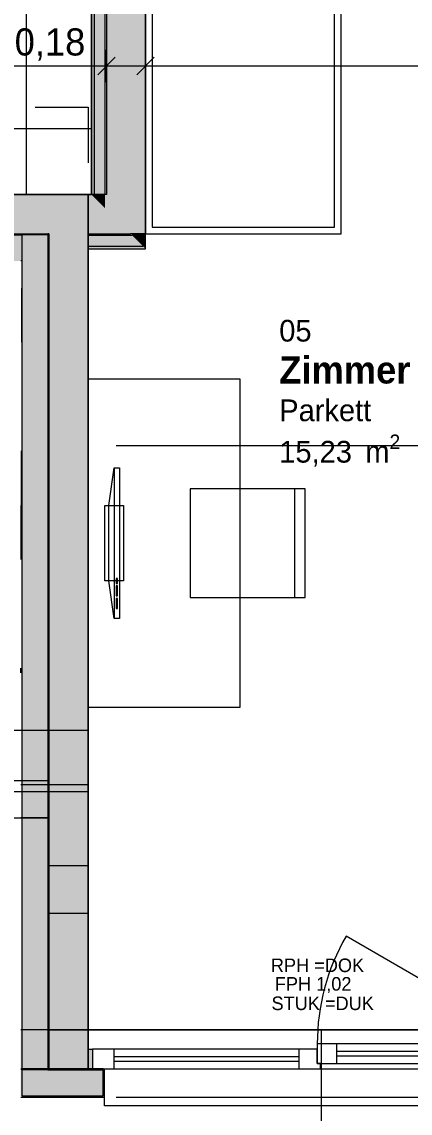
# Model space of a CAD drawing. Header units: metres. Extents: x -3 to 171, y -23 to 41.
# Drawn here: x 6.26 to 8.05, y -15.07 to -10.05 of the extents above; entities that cross this region are included whole.
import ezdxf

# ---------------------------------------------------------------- set-up
doc = ezdxf.new("R2010")
doc.units = ezdxf.units.M
doc.header["$MEASUREMENT"] = 0
for name, pattern in [('Achse', [0.004, 0.002, -0.001, 0, -0.001]), ('Baufluchtlinie', [0.013, 0.008, -0.005]), ('Strichlinie eng', [0.002, 0.0015, -0.0005]), ('Untersicht', [0.001, 0.0005, -0.0005])]:
    doc.linetypes.add(name, pattern=pattern)
for name, color, linetype in [('5._2.DG PP STG1_1_000 Achsraster', 7, 'Continuous'), ('5._2.DG PP STG1_1_110 Wand Aussen', 7, 'Continuous'), ('5._2.DG PP STG1_1_120 Wand Innen tragend', 7, 'Continuous'), ('5._2.DG PP STG1_1_210 Decke', 7, 'Continuous'), ('5._2.DG PP STG1_1_220 Bodenaufbau', 7, 'Continuous'), ('5._2.DG PP STG1_1_221 Bodenaufbau - Abdichtung', 7, 'Continuous'), ('5._2.DG PP STG1_1_230 Decke abgehaengt', 7, 'Continuous'), ('5._2.DG PP STG1_1_310 Dachkonstruktion massiv', 7, 'Continuous'), ('5._2.DG PP STG1_1_510 Möblierung', 7, 'Continuous'), ('5._2.DG PP STG1_1_530 Küche', 7, 'Continuous'), ('5._2.DG PP STG1_1_810 Raum', 7, 'Continuous'), ('5._2.DG PP STG1_1_950 Polierplan Bemaßung', 7, 'Continuous'), ('5._2.DG PP STG1_1_Neubau_840 Baulinien', 7, 'Continuous')]:
    doc.layers.add(name, color=color, linetype=linetype)
doc.styles.add('ERSTELLTER_STIL_2', font='')
doc.styles.add('ERSTELLTER_STIL_6', font='')
doc.styles.get('ERSTELLTER_STIL_2').set_extended_font_data('Eurostile')
doc.styles.get('ERSTELLTER_STIL_6').set_extended_font_data('Eurostile', bold=True)

msp = doc.modelspace()

# ---------------------------------------------------------------- hatches: boundary and pattern name
at = {"layer": '5._2.DG PP STG1_1_110 Wand Aussen', "linetype": 'Continuous', "lineweight": 13, "true_color": 0x3f7f02}
for points in [[(5.8694, -10.935), (5.8494, -10.935), (5.8494, -11.025), (6.39, -11.025), (6.39, -10.845), (5.8694, -10.845)], [(6.39, -10.845), (6.39, -11.025), (6.57, -10.845)], [(6.39, -11.025), (6.57, -11.025), (6.57, -10.845)], [(6.57, -14.69), (6.57, -11.025), (6.39, -11.025), (6.39, -14.69)], [(6.265, -14.87), (6.265, -14.69), (6.26, -14.69), (6.26, -14.87)], [(6.385, -14.87), (6.385, -14.69), (6.265, -14.69), (6.265, -14.87)], [(6.39, -14.87), (6.39, -14.69), (6.385, -14.69), (6.385, -14.87)], [(6.39, -14.69), (6.39, -14.87), (6.57, -14.69)], [(6.39, -14.69), (6.39, -14.87), (6.57, -14.69)], [(6.57, -14.69), (6.39, -14.87), (6.57, -14.87)]]:
    msp.add_hatch(color=76, dxfattribs=at).paths.add_polyline_path(points)
at = {"layer": '5._2.DG PP STG1_1_110 Wand Aussen', "linetype": 'Continuous', "lineweight": 13, "true_color": 0xff6400}
for points in [[(5.8444, -11.15), (6.265, -11.15), (6.265, -11.03), (5.8444, -11.03)], [(6.265, -11.03), (6.265, -11.15), (6.385, -11.03)], [(6.265, -11.15), (6.385, -11.15), (6.385, -11.03)], [(6.265, -11.15), (6.265, -14.875), (6.385, -14.875), (6.385, -11.15)], [(6.59, -14.87), (6.59, -14.78), (6.57, -14.78), (6.57, -14.87)], [(6.26, -14.875), (6.26, -14.995), (6.265, -14.995), (6.265, -14.875)], [(6.385, -14.875), (6.265, -14.875), (6.265, -14.995)], [(6.385, -14.875), (6.265, -14.875), (6.265, -14.995)], [(6.385, -14.875), (6.265, -14.995), (6.385, -14.995)], [(6.385, -14.875), (6.385, -14.995), (6.64, -14.995), (6.64, -14.875)]]:
    msp.add_hatch(color=30, dxfattribs=at).paths.add_polyline_path(points)
at = {"layer": '5._2.DG PP STG1_1_110 Wand Aussen', "linetype": 'Continuous', "lineweight": 0, "true_color": 0x373737}
for points in [[(5.8494, -11.03), (6.385, -11.03), (6.385, -11.025), (5.8494, -11.025)], [(6.385, -11.025), (6.385, -11.03), (6.39, -11.025)], [(6.385, -11.03), (6.39, -11.03), (6.39, -11.025)], [(6.39, -14.87), (6.39, -11.03), (6.385, -11.03), (6.385, -14.87)], [(6.265, -14.875), (6.265, -14.87), (6.26, -14.87), (6.26, -14.875)], [(6.385, -14.875), (6.385, -14.87), (6.265, -14.87), (6.265, -14.875)], [(6.39, -14.87), (6.385, -14.87), (6.385, -14.875)], [(6.385, -14.87), (6.385, -14.875), (6.39, -14.87)], [(6.39, -14.87), (6.385, -14.875), (6.39, -14.875)], [(6.39, -14.875), (6.64, -14.875), (6.64, -14.87), (6.39, -14.87)]]:
    msp.add_hatch(color=250, dxfattribs=at).paths.add_polyline_path(points)
at = {"layer": '5._2.DG PP STG1_1_120 Wand Innen tragend', "linetype": 'Continuous', "lineweight": 13, "true_color": 0x3f7f02}
for points in [[(6.835, -10.845), (6.835, -7.195), (6.6771, -7.195), (6.655, -7.2118), (6.655, -10.845)], [(6.655, -10.915), (6.585, -10.845), (6.57, -10.845), (6.57, -11.025), (6.655, -11.025)], [(6.585, -10.845), (6.5975, -10.8575), (6.5975, -10.845)], [(6.5975, -10.845), (6.5975, -10.8575), (6.6475, -10.9075), (6.6475, -10.845)], [(6.6475, -10.845), (6.6475, -10.9075), (6.655, -10.915), (6.655, -10.845)], [(6.835, -11.025), (6.835, -10.845), (6.655, -10.845), (6.655, -10.915), (6.765, -11.025)], [(6.655, -11.025), (6.765, -11.025), (6.655, -10.915)]]:
    msp.add_hatch(color=76, dxfattribs=at).paths.add_polyline_path(points)
at = {"layer": '5._2.DG PP STG1_1_120 Wand Innen tragend', "linetype": 'Continuous', "lineweight": 13, "true_color": 0xfb02fe}
for points in [[(6.5975, -10.845), (6.5975, -7.265), (6.585, -7.265), (6.585, -10.845)], [(6.57, -11.095), (6.835, -11.095), (6.8225, -11.0825), (6.57, -11.0825)], [(6.835, -11.0825), (6.8225, -11.0825), (6.835, -11.095)]]:
    msp.add_hatch(color=6, dxfattribs=at).paths.add_polyline_path(points)
at = {"layer": '5._2.DG PP STG1_1_120 Wand Innen tragend', "linetype": 'Continuous', "lineweight": 13, "true_color": 0xffaa00}
for points in [[(6.6475, -10.845), (6.6475, -7.2525), (6.6014, -7.2525), (6.5975, -7.2555), (6.5975, -10.845)], [(6.57, -11.0825), (6.8225, -11.0825), (6.7725, -11.0325), (6.57, -11.0325)], [(6.835, -11.0825), (6.835, -11.0325), (6.7725, -11.0325), (6.8225, -11.0825)]]:
    msp.add_hatch(color=40, dxfattribs=at).paths.add_polyline_path(points)

# ---------------------------------------------------------------- linework, layer by layer
at = {"layer": '5._2.DG PP STG1_1_000 Achsraster', "color": 5, "linetype": 'Achse', "lineweight": 0, "ltscale": 1000}
for p, q in [((-1.5, -12), (21, -12)), ((-1.5, -15), (21, -15))]:
    msp.add_line(p, q, dxfattribs=at)
at = {"layer": '5._2.DG PP STG1_1_110 Wand Aussen', "color": 7, "linetype": 'Continuous', "lineweight": 18, "ltscale": 1000}
for p, q in [((5.8494, -11.025), (6.385, -11.025)), ((6.39, -11.025), (6.385, -11.025)), ((6.39, -11.025), (6.385, -11.025)), ((6.39, -11.025), (6.39, -14.69)), ((6.385, -14.69), (6.265, -14.69)), ((6.385, -14.69), (6.265, -14.69)), ((6.39, -14.69), (6.385, -14.69)), ((6.39, -14.69), (6.385, -14.69)), ((6.57, -14.69), (6.39, -14.69)), ((6.39, -14.69), (6.39, -14.87)), ((6.39, -14.69), (6.39, -14.87)), ((6.57, -14.69), (6.39, -14.69)), ((6.57, -14.78), (6.57, -14.69)), ((6.57, -14.78), (6.57, -14.69)), ((6.57, -14.87), (6.57, -14.78)), ((6.57, -14.87), (6.57, -14.78)), ((6.57, -14.87), (6.57, -14.78)), ((6.385, -14.87), (6.265, -14.87)), ((6.39, -14.87), (6.385, -14.87)), ((6.39, -14.87), (6.57, -14.87))]:
    msp.add_line(p, q, dxfattribs=at)
at = {"layer": '5._2.DG PP STG1_1_110 Wand Aussen', "color": 7, "linetype": 'Continuous', "lineweight": 13, "ltscale": 1000}
for p, q in [((5.8494, -11.03), (6.265, -11.03)), ((6.385, -11.03), (6.265, -11.03)), ((6.385, -11.03), (6.265, -11.03)), ((6.385, -11.03), (6.385, -14.87)), ((6.265, -11.15), (6.26, -11.15)), ((6.265, -11.15), (6.26, -11.15)), ((6.265, -11.15), (6.265, -14.875)), ((8.72, -14.69), (6.57, -14.69)), ((6.57, -14.69), (6.57, -14.69)), ((7.645, -15.3891), (7.645, -14.69)), ((7.715, -14.755), (7.625, -14.755)), ((7.625, -14.755), (7.625, -14.845)), ((8.525, -14.755), (7.715, -14.755)), ((7.715, -14.845), (7.715, -14.755)), ((6.69, -14.78), (6.59, -14.78)), ((6.59, -14.78), (6.59, -14.87)), ((7.54, -14.78), (6.69, -14.78)), ((6.69, -14.87), (6.69, -14.78)), ((7.54, -14.815), (6.69, -14.815)), ((7.59, -14.78), (7.54, -14.78)), ((7.54, -14.78), (7.54, -14.87)), ((7.625, -14.78), (7.59, -14.78)), ((7.625, -14.845), (7.625, -14.78)), ((8.525, -14.79), (7.715, -14.79)), ((7.715, -14.81), (8.525, -14.81)), ((6.385, -14.87), (6.385, -14.875)), ((6.385, -14.87), (6.385, -14.875)), ((6.64, -14.87), (6.57, -14.87)), ((6.64, -14.87), (6.57, -14.87)), ((6.64, -14.87), (6.57, -14.87)), ((6.59, -14.87), (6.69, -14.87)), ((6.64, -14.87), (6.645, -14.87)), ((6.64, -14.995), (6.64, -14.87)), ((6.64, -14.87), (6.645, -14.87)), ((6.64, -14.87), (6.645, -14.87)), ((6.645, -14.875), (6.645, -14.87)), ((6.645, -14.875), (6.645, -14.87)), ((6.69, -14.835), (7.54, -14.835)), ((6.69, -14.87), (7.54, -14.87)), ((7.54, -14.87), (7.59, -14.87)), ((7.59, -14.87), (7.64, -14.87)), ((7.64, -14.845), (7.625, -14.845)), ((7.625, -14.845), (7.715, -14.845)), ((7.64, -14.87), (7.64, -14.845)), ((7.64, -14.87), (8.6, -14.87)), ((7.715, -14.845), (8.525, -14.845)), ((6.385, -14.875), (6.265, -14.875)), ((6.265, -14.875), (6.265, -14.995)), ((6.265, -14.875), (6.265, -14.995)), ((6.385, -14.875), (6.39, -14.875)), ((6.39, -14.875), (6.64, -14.875)), ((6.645, -14.995), (6.645, -14.875)), ((6.645, -14.995), (6.645, -14.875)), ((6.265, -14.995), (6.385, -14.995)), ((6.385, -14.995), (6.64, -14.995)), ((6.64, -15), (6.645, -15)), ((6.645, -15), (6.645, -14.995)), ((6.645, -15), (6.645, -14.995)), ((6.645, -15.04), (6.645, -15)), ((8.645, -15.04), (6.645, -15.04))]:
    msp.add_line(p, q, dxfattribs=at)
at = {"layer": '5._2.DG PP STG1_1_110 Wand Aussen', "color": 8, "linetype": 'Strichlinie eng', "lineweight": 0, "ltscale": 1000}
msp.add_line((8.615, -14.755), (7.7576, -14.26), dxfattribs=at)
at = {"layer": '5._2.DG PP STG1_1_110 Wand Aussen', "color": 7, "linetype": 'Continuous', "lineweight": 18, "ltscale": 1000, "flags": 128}
for points in [[(6.39, -10.845), (5.8694, -10.845)], [(6.57, -10.845), (6.39, -10.845)], [(6.57, -14.69), (6.57, -10.845)]]:
    msp.add_lwpolyline(points, dxfattribs=at)
at = {"layer": '5._2.DG PP STG1_1_110 Wand Aussen', "color": 8, "linetype": 'Untersicht', "lineweight": 13, "ltscale": 1000, "flags": 128}
for points in [[(6.26, -13.5605), (6.265, -13.5605)], [(6.265, -13.5605), (6.385, -13.5605)], [(6.385, -13.5605), (6.39, -13.5605)], [(6.39, -13.5605), (6.57, -13.5605)], [(6.57, -14.69), (6.57, -13.5605)]]:
    msp.add_lwpolyline(points, dxfattribs=at)
at = {"layer": '5._2.DG PP STG1_1_110 Wand Aussen', "color": 7, "linetype": 'Continuous', "lineweight": 13, "ltscale": 1000, "flags": 128}
msp.add_lwpolyline([(6.59, -14.87), (6.57, -14.87), (6.57, -14.78), (6.59, -14.78)], close=True, dxfattribs=at)
msp.add_lwpolyline([(6.26, -15), (6.64, -15)], dxfattribs=at)
at = {"layer": '5._2.DG PP STG1_1_110 Wand Aussen', "color": 8, "linetype": 'Strichlinie eng', "lineweight": 0, "ltscale": 1000}
msp.add_arc((8.615, -14.755), 0.99, 150, 180, dxfattribs=at)
at = {"layer": '5._2.DG PP STG1_1_120 Wand Innen tragend', "color": 7, "linetype": 'Continuous', "lineweight": 13, "ltscale": 1000}
for p, q in [((6.6475, -7.2175), (6.6475, -10.845)), ((6.5975, -7.2555), (6.5975, -10.845)), ((6.57, -11.0325), (6.7725, -11.0325)), ((6.835, -11.0325), (6.7725, -11.0325)), ((6.57, -11.0825), (6.8225, -11.0825)), ((6.835, -11.0825), (6.8225, -11.0825))]:
    msp.add_line(p, q, dxfattribs=at)
at = {"layer": '5._2.DG PP STG1_1_120 Wand Innen tragend', "color": 7, "linetype": 'Continuous', "lineweight": 18, "ltscale": 1000}
for p, q in [((6.655, -7.2118), (6.655, -10.845)), ((6.5975, -10.845), (6.585, -10.845)), ((6.5975, -10.845), (6.585, -10.845)), ((6.6475, -10.845), (6.5975, -10.845)), ((6.6475, -10.845), (6.5975, -10.845)), ((6.655, -10.845), (6.6475, -10.845)), ((6.655, -10.845), (6.6475, -10.845)), ((6.57, -11.025), (6.655, -11.025)), ((6.655, -11.025), (6.765, -11.025)), ((6.655, -11.025), (6.765, -11.025)), ((6.835, -11.025), (6.765, -11.025)), ((6.835, -11.025), (6.765, -11.025))]:
    msp.add_line(p, q, dxfattribs=at)
at = {"layer": '5._2.DG PP STG1_1_120 Wand Innen tragend', "color": 7, "linetype": 'Continuous', "lineweight": 13, "ltscale": 1000, "flags": 128}
for points in [[(6.585, -7.265), (6.585, -10.845)], [(6.57, -11.0325), (6.57, -11.025)], [(6.57, -11.0825), (6.57, -11.0325)], [(6.835, -11.0325), (6.835, -11.025)], [(6.835, -11.0825), (6.835, -11.0325)], [(6.57, -11.095), (6.57, -11.0825)], [(6.57, -11.095), (6.835, -11.095)], [(6.835, -11.095), (6.835, -11.0825)]]:
    msp.add_lwpolyline(points, dxfattribs=at)
at = {"layer": '5._2.DG PP STG1_1_120 Wand Innen tragend', "color": 7, "linetype": 'Continuous', "lineweight": 18, "ltscale": 1000, "flags": 128}
for points in [[(6.835, -11.025), (6.835, -8.955)], [(6.585, -10.845), (6.57, -10.845)], [(6.57, -11.025), (6.57, -10.845)]]:
    msp.add_lwpolyline(points, dxfattribs=at)
at = {"layer": '5._2.DG PP STG1_1_210 Decke', "color": 7, "linetype": 'Continuous', "lineweight": 13, "ltscale": 1000, "true_color": 0xf4f4f4, "flags": 128}
msp.add_lwpolyline([(0.1362, -1.6878), (0.1803, -13.715), (6.39, -13.715), (6.39, -14.87), (12.42, -14.87), (12.42, -13.715), (18.8093, -13.715), (18.8494, -1.6878), (12.525, -1.6878), (12.525, -0.13), (6.455, -0.13), (6.455, -1.6878)], close=True, dxfattribs=at)
at = {"layer": '5._2.DG PP STG1_1_220 Bodenaufbau', "color": 7, "linetype": 'Continuous', "lineweight": 13, "ltscale": 1000, "true_color": 0xf4f4f4, "flags": 128}
msp.add_lwpolyline([(6.635, -1.705), (0.3163, -1.705), (0.3588, -13.2951), (3.005, -13.295), (3.005, -10.845), (6.57, -10.845), (6.57, -14.69), (12.24, -14.69), (12.24, -10.845), (18.6389, -10.845), (18.6693, -1.705), (12.345, -1.705), (12.345, -0.5726), (6.635, -0.5726)], close=True, dxfattribs=at)
at = {"layer": '5._2.DG PP STG1_1_221 Bodenaufbau - Abdichtung', "color": 7, "linetype": 'Continuous', "lineweight": 18, "ltscale": 1000, "flags": 128}
for points in [[(3.1851, -11.025), (6.39, -11.025)], [(6.39, -11.025), (6.39, -13.545)], [(6.39, -13.545), (3.1851, -13.545)]]:
    msp.add_lwpolyline(points, dxfattribs=at)
at = {"layer": '5._2.DG PP STG1_1_221 Bodenaufbau - Abdichtung', "color": 171, "linetype": 'Untersicht', "lineweight": 13, "ltscale": 1000, "true_color": 0x6c6cff, "flags": 128}
for points in [[(5.459, -11.025), (6.2655, -11.025)], [(6.2655, -11.025), (6.2587, -13.0463)]]:
    msp.add_lwpolyline(points, dxfattribs=at)
at = {"layer": '5._2.DG PP STG1_1_230 Decke abgehaengt', "color": 8, "linetype": 'Untersicht', "lineweight": 13, "ltscale": 1000}
msp.add_line((6.585, -10.5429), (5.8494, -10.5429), dxfattribs=at)
at = {"layer": '5._2.DG PP STG1_1_310 Dachkonstruktion massiv', "color": 8, "linetype": 'Untersicht', "lineweight": 13, "ltscale": 1000, "flags": 128}
msp.add_lwpolyline([(0.3266, -10.4422), (6.57, -10.4422), (6.57, -11.1522)], dxfattribs=at)
at = {"layer": '5._2.DG PP STG1_1_310 Dachkonstruktion massiv', "color": 7, "linetype": 'Continuous', "lineweight": 18, "ltscale": 1000, "flags": 128}
for points in [[(6.5701, -13.3122), (3.1851, -13.3122)], [(6.5701, -13.9344), (6.5701, -13.595), (6.5701, -13.3122)], [(6.5701, -13.595), (3.1851, -13.595)], [(6.39, -13.715), (6.26, -13.715)], [(6.39, -13.9344), (6.39, -13.715)], [(6.39, -14.1544), (6.39, -13.9344)], [(6.39, -13.9344), (6.5701, -13.9344)], [(6.5701, -13.9344), (6.5701, -14.87)], [(6.57, -14.1544), (6.39, -14.1544)], [(6.57, -14.69), (6.57, -14.1544)], [(6.39, -14.69), (6.26, -14.69)], [(6.39, -14.87), (6.39, -14.69)], [(6.39, -14.69), (6.57, -14.69)], [(6.26, -14.87), (6.39, -14.87)], [(6.5701, -14.87), (6.39, -14.87)]]:
    msp.add_lwpolyline(points, dxfattribs=at)
at = {"layer": '5._2.DG PP STG1_1_510 Möblierung', "color": 8, "linetype": 'Continuous', "lineweight": 13, "ltscale": 1000, "true_color": 0x7e7f7f}
for p, q in [((6.835, -9.025), (6.835, -11.025)), ((7.735, -11.025), (7.735, -9.025)), ((6.835, -11.025), (7.735, -11.025)), ((6.69, -12.1032), (6.69, -12.7968)), ((7.52, -12.2), (7.52, -12.7)), ((6.705, -12.6119), (6.6988, -12.6119)), ((6.6988, -12.6119), (6.6988, -12.635)), ((6.705, -12.635), (6.705, -12.6119)), ((6.6988, -12.635), (6.705, -12.635)), ((6.705, -12.6465), (6.6988, -12.6465)), ((6.6988, -12.6465), (6.6988, -12.6928)), ((6.705, -12.6928), (6.705, -12.6465)), ((6.6988, -12.6928), (6.705, -12.6928)), ((6.705, -12.7043), (6.6988, -12.7043)), ((6.6988, -12.7043), (6.6988, -12.7506)), ((6.705, -12.7506), (6.705, -12.7043)), ((6.6988, -12.7506), (6.705, -12.7506))]:
    msp.add_line(p, q, dxfattribs=at)
at = {"layer": '5._2.DG PP STG1_1_510 Möblierung', "color": 8, "linetype": 'Continuous', "lineweight": 13, "ltscale": 1000, "true_color": 0x7e7f7f, "flags": 128}
for points in [[(6.865, -10.995), (7.705, -10.995), (7.705, -9.645), (7.525, -9.465), (6.865, -9.465)], [(7.27, -13.205), (7.27, -11.695), (6.57, -11.695), (6.57, -13.205)], [(6.715, -12.1032), (6.715, -12.7968), (6.69, -12.7968), (6.665, -12.6234), (6.665, -12.2766), (6.69, -12.1032)], [(7.04, -12.2), (7.04, -12.7), (7.57, -12.7), (7.57, -12.2)], [(6.7334, -12.2766), (6.7334, -12.6234), (6.6466, -12.6234), (6.6466, -12.2766)]]:
    msp.add_lwpolyline(points, close=True, dxfattribs=at)
at = {"layer": '5._2.DG PP STG1_1_530 Küche', "color": 150, "linetype": 'Strichlinie eng', "lineweight": 13, "ltscale": 1000, "true_color": 0x0f7ffe}
for p, q in [((6.285, -7.865), (6.285, -10.845)), ((6.585, -10.845), (6.585, -7.865)), ((6.285, -10.845), (6.585, -10.845))]:
    msp.add_line(p, q, dxfattribs=at)
at = {"layer": '5._2.DG PP STG1_1_530 Küche', "color": 150, "linetype": 'Continuous', "lineweight": 13, "ltscale": 1000, "true_color": 0x0f7ffe, "flags": 128}
msp.add_lwpolyline([(6.585, -10.845), (6.585, -7.865), (5.935, -7.865), (5.935, -10.845)], close=True, dxfattribs=at)
at = {"layer": '5._2.DG PP STG1_1_950 Polierplan Bemaßung', "color": 76, "linetype": 'Continuous', "lineweight": 13, "ltscale": 1000, "true_color": 0x3f7f02}
for p, q in [((6.655, -10.3278), (6.655, -10.1778)), ((6.835, -10.3278), (6.835, -10.1778)), ((6.695, -10.2128), (6.615, -10.2928)), ((6.875, -10.2128), (6.795, -10.2928)), ((0.3476, -10.2528), (6.655, -10.2528)), ((6.655, -10.2528), (6.835, -10.2528)), ((6.835, -10.2528), (18.6418, -10.2528))]:
    msp.add_line(p, q, dxfattribs=at)
at = {"layer": '5._2.DG PP STG1_1_Neubau_840 Baulinien', "color": 1, "linetype": 'Baufluchtlinie', "lineweight": 25, "ltscale": 1000, "true_color": 0xfb0106, "flags": 128}
msp.add_lwpolyline([(-3.0225, -14.9829), (0, -15), (18.9876, -15.0005), (22.9775, -15.0038)], dxfattribs=at)

# ---------------------------------------------------------------- texts
at = {"layer": '5._2.DG PP STG1_1_110 Wand Aussen', "color": 7, "linetype": 'Continuous', "lineweight": 13, "char_height": 0.0625, "attachment_point": 9, "style": 'ERSTELLTER_STIL_2'}
for s, insert in [('\\A1;{\\pqr;\\pt0;\\fEurostile|b0|i0|c0|p0;\\W1.000000;RPH =DOK}', (7.841, -14.4258)), ('\\A1;{\\pqr;\\pt0;\\fEurostile|b0|i0|c0|p0;\\W1.000000;FPH 1,02}', (7.7826, -14.5219)), ('\\A1;{\\pqr;\\pt0;\\fEurostile|b0|i0|c0|p0;\\W1.000000;STUK =DUK}', (7.886, -14.6008))]:
    msp.add_mtext(s, dxfattribs=dict(at, insert=insert))
at = {"layer": '5._2.DG PP STG1_1_810 Raum', "color": 7, "linetype": 'Continuous', "lineweight": 13, "attachment_point": 1}
for s, insert, char_height, style in [('\\A1;{\\pql;\\pt0;\\fEurostile|b0|i0|c0|p0;\\W1.000000;05}', (7.4501, -11.4217), 0.1, 'ERSTELLTER_STIL_2'), ('\\A1;{\\pql;\\pt0;\\fEurostile|b1|i0|c0|p0;\\W1.000000;Zimmer}', (7.4501, -11.5899), 0.125, 'ERSTELLTER_STIL_6'), ('\\A1;{\\pql;\\pt0;\\fEurostile|b0|i0|c0|p0;\\W1.000000;Parkett}', (7.4501, -11.7883), 0.1, 'ERSTELLTER_STIL_2'), ('\\A1;{\\pql;\\pt0,0.05;\\fEurostile|b0|i0|c0|p0;\\W1.000000;15,23\\fEurostile|b0|i0|c0|p0;\\W1.000000;\\A1{\\H.66x;\\S^  ;}\\fEurostile|b0|i0|c0|p0;\\W1.000000; m\\fEurostile|b0|i0|c0|p0;\\W1.000000;\\A1{\\H.66x;\\S2^  ;}}', (7.4501, -11.9498), 0.1, 'ERSTELLTER_STIL_2')]:
    msp.add_mtext(s, dxfattribs=dict(at, insert=insert, char_height=char_height, style=style))
at = {"layer": '5._2.DG PP STG1_1_950 Polierplan Bemaßung', "color": 76, "linetype": 'Continuous', "lineweight": 13, "true_color": 0x3f7f02, "insert": (6.232, -10.2278), "char_height": 0.125, "width": 0.382966, "attachment_point": 7, "style": 'ERSTELLTER_STIL_2'}
msp.add_mtext('\\A1;{\\pql;\\fEurostile|b0|i0|c0|p0;\\W1.000000;0,18}', dxfattribs=at)

doc.saveas('drawing.dxf')
